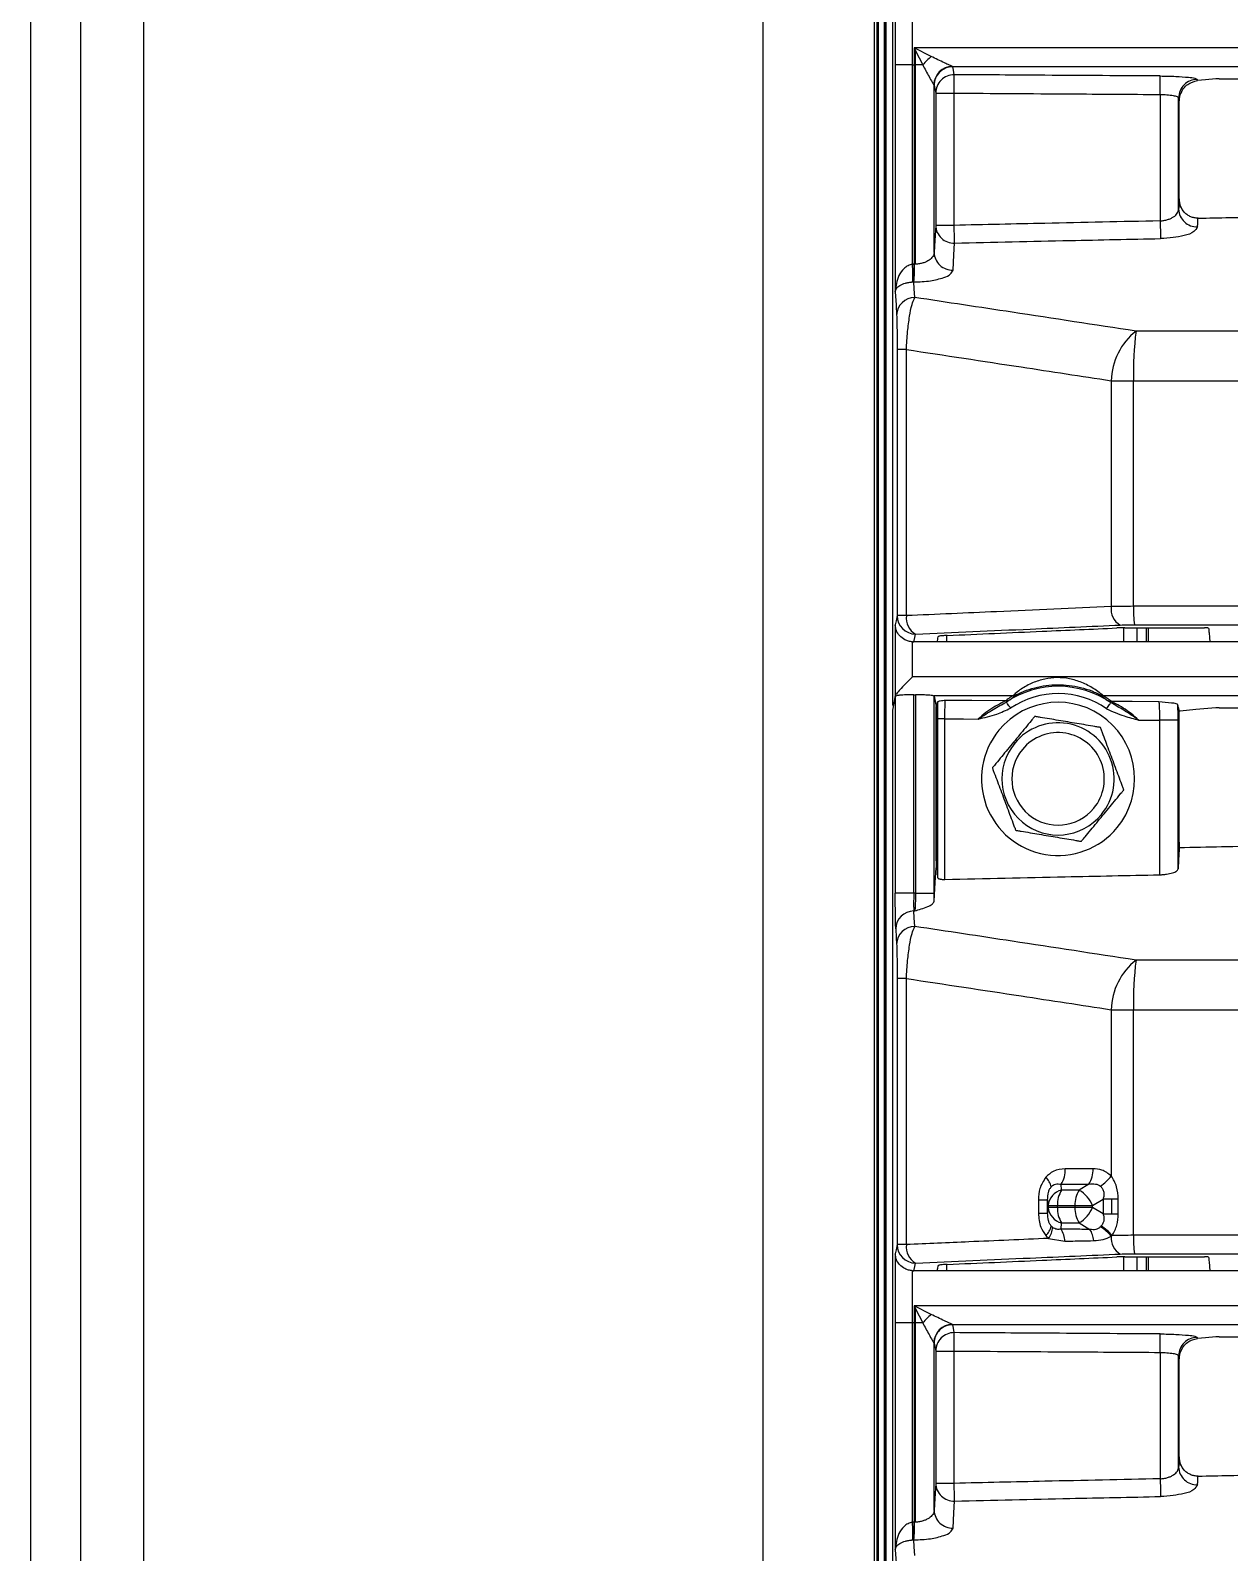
# Model space of a CAD drawing. Header units: millimetres. Extents: x 126 to 938, y 244 to 707.
# Drawn here: x 776.43 to 780.55, y 266.62 to 271.85 of the extents above; entities that cross this region are included whole.
import ezdxf

# ---------------------------------------------------------------- set-up
doc = ezdxf.new("R2010")
doc.units = ezdxf.units.MM

msp = doc.modelspace()

# ---------------------------------------------------------------- linework, layer by layer
at = {"color": 7, "linetype": 'Continuous', "lineweight": 25}
for p, q in [((778.9478, 257.0665), (778.9478, 275.4961)), ((779.3279, 275.4961), (779.3279, 257.0665)), ((779.3387, 257.0665), (779.3387, 275.4961)), ((779.3387, 257.0665), (779.3387, 275.4961)), ((779.3438, 257.0665), (779.3438, 275.4961)), ((779.3628, 275.4961), (779.3628, 257.0665)), ((779.3661, 257.0665), (779.3661, 275.4961)), ((779.3663, 257.0665), (779.3663, 275.4961)), ((779.369, 275.2418), (779.369, 257.0665)), ((779.3914, 275.2406), (779.3914, 269.534)), ((776.8209, 274.9327), (776.8209, 257.0665)), ((776.4325, 274.8484), (776.4325, 257.0665)), ((776.4325, 274.8484), (776.4325, 257.0665)), ((776.6056, 257.0665), (776.6056, 274.855)), ((779.4009, 271.9675), (779.4009, 271.7308)), ((779.4595, 271.7308), (779.4595, 271.9096)), ((779.4659, 271.789), (779.4659, 271.7308)), ((779.5244, 271.7599), (779.4659, 271.789)), ((779.4659, 271.789), (779.4708, 271.7792)), ((779.4708, 271.7792), (779.4954, 271.7308)), ((779.4708, 271.7308), (779.4708, 271.7792)), ((779.4009, 271.7308), (779.4009, 270.9523)), ((779.4595, 271.7308), (779.4009, 271.7308)), ((779.4595, 271.7308), (779.4659, 271.7308)), ((779.4595, 271.0462), (779.4595, 271.7308)), ((779.4708, 271.7308), (779.4659, 271.7308)), ((779.4659, 271.7308), (779.4659, 271.0465)), ((779.4954, 271.7308), (779.4708, 271.7308)), ((779.4708, 271.0466), (779.4708, 271.7308)), ((779.5343, 271.0872), (779.5343, 271.6609)), ((780.5127, 271.6831), (787.544, 271.6831)), ((779.5396, 271.634), (779.5396, 271.18)), ((779.5396, 271.634), (779.6031, 271.634)), ((779.6031, 271.18), (779.6031, 271.634)), ((780.3102, 271.6295), (780.3102, 271.1955)), ((780.3736, 271.2359), (780.3736, 271.6178)), ((780.3757, 271.6077), (780.3793, 271.629)), ((780.3757, 271.2708), (780.3757, 271.6077)), ((779.6031, 271.18), (779.5396, 271.18)), ((779.4708, 271.0466), (779.467, 271.0465)), ((779.4391, 270.7539), (779.4073, 270.7539)), ((779.4073, 270.7539), (779.4073, 269.8404)), ((779.4391, 269.8404), (779.4391, 270.7539)), ((780.142, 270.6468), (780.142, 269.8714)), ((780.142, 270.6468), (780.2185, 270.6468)), ((780.2185, 269.8724), (780.2185, 270.6468)), ((779.4009, 269.8085), (779.4009, 269.5668)), ((779.4391, 269.8404), (779.4073, 269.8404)), ((779.5767, 269.7723), (779.5767, 269.7503)), ((780.1859, 269.7503), (780.1859, 269.7986)), ((780.1886, 269.7987), (780.4628, 269.7987)), ((780.2299, 269.7987), (780.2299, 269.7503)), ((780.2629, 269.7503), (780.2629, 269.7987)), ((780.2697, 269.7503), (780.2697, 269.7987)), ((779.4595, 269.63), (779.4595, 269.7506)), ((779.5438, 269.7503), (779.465, 269.7503)), ((780.4811, 269.7503), (779.5438, 269.7503)), ((780.5839, 269.7503), (780.4811, 269.7503)), ((779.4009, 269.5636), (779.3914, 269.5157)), ((779.4009, 269.5668), (779.4009, 269.5668)), ((779.4009, 269.5636), (779.4009, 268.8875)), ((779.4644, 268.8875), (779.4644, 269.569)), ((779.4644, 269.569), (779.4708, 269.569)), ((779.4708, 269.569), (779.4708, 268.8876)), ((779.5334, 269.5668), (779.8062, 269.5668)), ((779.5343, 268.8876), (779.5343, 269.5636)), ((779.5343, 269.5636), (779.5411, 269.5291)), ((779.7936, 269.5518), (779.8175, 269.5693)), ((780.1028, 269.5693), (780.1293, 269.5497)), ((779.3914, 269.534), (779.3939, 269.5315)), ((779.3914, 269.5157), (779.3914, 263.057)), ((779.3946, 269.5315), (779.3939, 269.5315)), ((779.5438, 269.5314), (779.5407, 269.5314)), ((779.5411, 268.999), (779.5411, 269.5291)), ((779.5438, 269.5291), (779.5411, 269.5291)), ((779.5438, 268.999), (779.5438, 269.5314)), ((780.3757, 269.0633), (780.3757, 269.5128)), ((780.5127, 269.5241), (787.544, 269.5241)), ((779.5714, 269.4863), (779.546, 269.4863)), ((779.546, 269.4863), (779.546, 268.9417)), ((779.5714, 268.9348), (779.5714, 269.4863)), ((780.3714, 269.4816), (780.3079, 269.4816)), ((780.3079, 269.4816), (780.3079, 268.9509)), ((780.3714, 268.9711), (780.3714, 269.4816)), ((779.5408, 268.9746), (779.5441, 268.9747)), ((779.5439, 268.999), (779.5411, 268.999)), ((779.4644, 268.8875), (779.4009, 268.8875)), ((779.4708, 268.8876), (779.4644, 268.8875)), ((779.4708, 268.8876), (779.5343, 268.8876)), ((779.4391, 268.5949), (779.4073, 268.5949)), ((779.4073, 268.5949), (779.4073, 267.6814)), ((779.4391, 267.6814), (779.4391, 268.5949)), ((780.142, 268.4878), (780.142, 267.9172)), ((780.142, 268.4878), (780.2185, 268.4878)), ((780.2185, 267.7134), (780.2185, 268.4878)), ((780.0796, 267.9421), (779.9844, 267.9421)), ((779.97, 267.8889), (780.0652, 267.8889)), ((779.9719, 267.8687), (779.97, 267.8889)), ((780.0652, 267.8889), (780.0322, 267.8687)), ((779.8922, 267.8356), (779.8922, 267.7892)), ((779.8922, 267.8356), (779.9239, 267.8356)), ((779.9239, 267.8356), (779.9258, 267.8154)), ((779.9239, 267.7892), (779.9239, 267.8356)), ((780.0322, 267.8687), (779.9719, 267.8687)), ((780.0783, 267.8154), (780.1142, 267.8374)), ((780.1142, 267.8374), (780.1142, 267.7874)), ((780.1431, 267.8374), (780.1142, 267.8374)), ((780.1431, 267.8374), (780.1431, 267.7874)), ((780.1662, 267.8374), (780.1431, 267.8374)), ((780.1662, 267.7874), (780.1662, 267.8374)), ((779.8922, 267.7892), (779.9239, 267.7892)), ((779.9258, 267.8093), (779.9239, 267.7892)), ((779.9258, 267.8154), (779.9575, 267.8154)), ((779.9258, 267.8154), (779.9258, 267.8093)), ((779.9575, 267.8093), (779.9258, 267.8093)), ((779.9575, 267.8154), (780.0177, 267.8154)), ((779.9575, 267.8093), (779.9575, 267.8154)), ((780.0177, 267.8093), (779.9575, 267.8093)), ((780.0177, 267.8154), (780.0783, 267.8154)), ((780.0177, 267.8154), (780.0177, 267.8093)), ((780.0783, 267.8093), (780.0177, 267.8093)), ((780.0783, 267.8093), (780.0783, 267.8154)), ((780.1142, 267.7874), (780.0783, 267.8093)), ((780.1142, 267.7874), (780.1431, 267.7874)), ((780.1431, 267.7874), (780.1662, 267.7874)), ((779.9698, 267.7344), (779.9719, 267.7561)), ((779.9719, 267.7561), (780.0322, 267.7561)), ((780.0322, 267.7561), (780.0688, 267.7337)), ((779.4391, 267.6814), (779.4073, 267.6814)), ((779.9271, 267.7029), (779.9833, 267.6932)), ((779.4009, 267.6495), (779.4009, 267.4128)), ((779.5767, 267.6133), (779.5767, 267.5913)), ((780.1859, 267.5913), (780.1859, 267.6396)), ((780.1886, 267.6397), (780.4628, 267.6397)), ((780.2299, 267.6397), (780.2299, 267.5913)), ((780.2629, 267.5913), (780.2629, 267.6397)), ((780.2697, 267.5913), (780.2697, 267.6397)), ((779.4595, 267.4128), (779.4595, 267.5916)), ((779.5438, 267.5913), (779.465, 267.5913)), ((780.4811, 267.5913), (779.5438, 267.5913)), ((780.5839, 267.5913), (780.4811, 267.5913)), ((779.4659, 267.471), (779.4659, 267.4128)), ((779.5244, 267.4419), (779.4659, 267.471)), ((779.4659, 267.471), (779.4708, 267.4612)), ((779.4708, 267.4612), (779.4954, 267.4128)), ((779.4708, 267.4128), (779.4708, 267.4612)), ((779.4009, 267.4128), (779.4009, 266.6343)), ((779.4595, 267.4128), (779.4009, 267.4128)), ((779.4659, 267.4128), (779.4595, 267.4128)), ((779.4595, 266.7282), (779.4595, 267.4128)), ((779.4708, 267.4128), (779.4659, 267.4128)), ((779.4659, 267.4128), (779.4659, 266.7285)), ((779.4954, 267.4128), (779.4708, 267.4128)), ((779.4708, 266.7286), (779.4708, 267.4128)), ((780.5127, 267.3651), (787.544, 267.3651)), ((779.5343, 266.7692), (779.5343, 267.3429)), ((779.5396, 267.316), (779.5396, 266.862)), ((779.5396, 267.316), (779.6031, 267.316)), ((779.6031, 266.862), (779.6031, 267.316)), ((780.3102, 267.3115), (780.3102, 266.8775)), ((780.3736, 266.9179), (780.3736, 267.2998)), ((780.3757, 267.2897), (780.3793, 267.311)), ((780.3757, 266.9528), (780.3757, 267.2897)), ((779.6031, 266.862), (779.5396, 266.862)), ((779.4708, 266.7286), (779.467, 266.7285))]:
    msp.add_line(p, q, dxfattribs=at)
at = {"color": 7, "linetype": 'Continuous', "lineweight": 25, "flags": 128}
for points in [[(787.544, 271.789), (784.8489, 271.789), (782.1556, 271.789), (779.4659, 271.789)], [(779.5965, 271.7258), (782.2428, 271.7258), (784.8926, 271.7258), (787.544, 271.7258)], [(779.6035, 271.6973), (779.6005, 271.7123), (779.5982, 271.7241)], [(779.6031, 271.634), (779.6032, 271.6457), (779.6033, 271.657), (779.6033, 271.6675), (779.6034, 271.6769), (779.6034, 271.6848), (779.6035, 271.691), (779.6035, 271.6952), (779.6035, 271.6973)], [(780.3102, 271.6295), (780.3102, 271.6412), (780.3103, 271.6525), (780.3104, 271.663), (780.3104, 271.6724), (780.3105, 271.6803), (780.3105, 271.6865), (780.3105, 271.6907), (780.3105, 271.6928)], [(779.5343, 271.6609), (779.5373, 271.6458), (779.5396, 271.634)], [(780.5011, 271.6833), (780.4659, 271.68), (780.4383, 271.6773)], [(779.5396, 271.18), (779.5366, 271.1281), (779.5343, 271.0872)], [(779.6045, 271.1193), (779.6044, 271.1229), (779.6043, 271.1281), (779.6041, 271.1346), (779.604, 271.1422), (779.6038, 271.1508), (779.6036, 271.1601), (779.6033, 271.1699), (779.6031, 271.18)], [(779.5991, 271.0265), (779.6021, 271.0784), (779.6045, 271.1193)], [(779.4677, 270.9325), (779.4659, 270.9623), (779.4646, 270.9857)], [(779.4009, 270.9523), (779.4036, 270.9072), (779.4056, 270.8718)], [(787.544, 270.8169), (785.4938, 270.8169), (783.4445, 270.8169), (781.8353, 270.817), (780.2273, 270.817)], [(780.2185, 270.6468), (782.6583, 270.6468), (785.1004, 270.6467), (787.544, 270.6467)], [(787.544, 269.8724), (785.1004, 269.8724), (782.6581, 269.8724), (780.2185, 269.8724)], [(779.4073, 269.8404), (779.4037, 269.8225), (779.4009, 269.8085)], [(780.2226, 269.8091), (782.6608, 269.8091), (785.1017, 269.8091), (787.544, 269.8091)], [(779.465, 269.7503), (779.468, 269.7653), (779.4704, 269.7771)], [(787.544, 269.63), (784.8468, 269.63), (782.1514, 269.63), (779.4595, 269.63)], [(779.4009, 269.5668), (779.397, 269.547), (779.3939, 269.5315)], [(779.7802, 269.5482), (779.664, 269.549), (779.5727, 269.5496)], [(780.1139, 269.5668), (782.5882, 269.5668), (785.0654, 269.5668), (787.544, 269.5668)], [(780.3055, 269.5449), (780.2143, 269.5455), (780.1427, 269.5459)], [(779.7964, 269.5228), (779.7936, 269.5269), (779.791, 269.5308), (779.7885, 269.5344), (779.7864, 269.5376), (779.7846, 269.5402), (779.7833, 269.5422), (779.7825, 269.5434), (779.7822, 269.5439)], [(780.1262, 269.5207), (780.129, 269.5247), (780.1316, 269.5286), (780.1341, 269.5322), (780.1363, 269.5353), (780.1381, 269.5379), (780.1395, 269.5399), (780.1403, 269.5411), (780.1406, 269.5416)], [(780.5011, 269.5243), (780.4329, 269.5178), (780.3793, 269.5127)], [(779.5714, 269.4863), (779.6354, 269.4859), (779.6857, 269.4856)], [(780.2363, 269.4821), (780.2764, 269.4818), (780.3079, 269.4816)], [(780.3753, 269.039), (780.3731, 269.001), (780.3714, 268.9711)], [(779.5342, 268.8599), (779.5379, 268.9241), (779.5408, 268.9746)], [(779.5441, 268.9747), (779.5452, 268.9562), (779.546, 268.9417)], [(779.4677, 268.7735), (779.4659, 268.8033), (779.4646, 268.8267)], [(779.4025, 268.7659), (779.4042, 268.7361), (779.4056, 268.7128)], [(787.544, 268.6579), (785.4938, 268.6579), (783.4445, 268.6579), (781.8353, 268.658), (780.2273, 268.658)], [(780.2185, 268.4878), (782.6583, 268.4878), (785.1004, 268.4877), (787.544, 268.4877)], [(779.4073, 267.6814), (779.4037, 267.6635), (779.4009, 267.6495)], [(787.544, 267.7134), (785.1004, 267.7134), (782.6581, 267.7134), (780.2185, 267.7134)], [(779.465, 267.5913), (779.468, 267.6063), (779.4704, 267.6181)], [(780.2226, 267.6501), (782.6608, 267.6501), (785.1017, 267.6501), (787.544, 267.6501)], [(779.5473, 267.6089), (779.5454, 267.5991), (779.5438, 267.5913)], [(787.544, 267.471), (784.8489, 267.471), (782.1556, 267.471), (779.4659, 267.471)], [(779.5965, 267.4078), (782.2428, 267.4078), (784.8926, 267.4078), (787.544, 267.4078)], [(779.6035, 267.3793), (779.6005, 267.3943), (779.5982, 267.4061)], [(779.6031, 267.316), (779.6032, 267.3277), (779.6033, 267.339), (779.6033, 267.3495), (779.6034, 267.3589), (779.6034, 267.3668), (779.6035, 267.373), (779.6035, 267.3772), (779.6035, 267.3793)], [(780.3102, 267.3115), (780.3102, 267.3232), (780.3103, 267.3345), (780.3104, 267.345), (780.3104, 267.3544), (780.3105, 267.3623), (780.3105, 267.3685), (780.3105, 267.3727), (780.3105, 267.3748)], [(780.5011, 267.3653), (780.4659, 267.362), (780.4383, 267.3593)], [(779.5343, 267.3429), (779.5373, 267.3278), (779.5396, 267.316)], [(779.5396, 266.862), (779.5366, 266.8101), (779.5343, 266.7692)], [(779.6045, 266.8012), (779.6044, 266.8049), (779.6043, 266.8101), (779.6041, 266.8166), (779.604, 266.8242), (779.6038, 266.8328), (779.6036, 266.8421), (779.6033, 266.8519), (779.6031, 266.862)], [(779.5991, 266.7085), (779.6021, 266.7604), (779.6045, 266.8012)], [(779.4009, 266.6343), (779.4036, 266.5892), (779.4056, 266.5538)], [(779.4677, 266.6145), (779.4659, 266.6443), (779.4646, 266.6677)]]:
    msp.add_lwpolyline(points, dxfattribs=at)
at = {"color": 7, "linetype": 'Continuous', "lineweight": 25}
for centre, radius, start, end in [((779.6588, 271.5971), 0.2111, 129.5229, 140.683), ((779.5974, 271.6617), 0.064, 90.8533, 179.3197), ((779.5977, 271.6606), 0.0635, 89.6126, 179.7939), ((779.6031, 271.6338), 0.0635, 89.6233, 179.7886), ((780.4371, 271.6176), 0.0635, 89.6529, 179.7991), ((780.4362, 271.2376), 0.0626, 181.6347, 271.983), ((779.6022, 271.1818), 0.0626, 181.6501, 272.1047), ((976.197, 275.2573), 195.929, 181.187878, 181.205654), ((779.5969, 271.089), 0.0626, 181.6509, 272.0983), ((779.1013, 271.0113), 0.3599, 355.9186, 5.5654), ((779.1055, 271.0302), 0.3607, 352.922, 2.5877), ((779.0033, 271.0342), 0.4638, 353.9972, 1.5152), ((779.4681, 270.87), 0.0625, 90.3614, 178.4265), ((780.3657, 270.6411), 0.2238, 128.2054, 178.5441), ((781.3314, 270.6744), 1.1132, 172.6413, 181.4195), ((780.2046, 269.863), 0.0632, 172.3817, 240.3547), ((780.4963, 269.8584), 0.2781, 177.117, 190.2044), ((779.4708, 269.8406), 0.0635, 180.2019, 269.6197), ((779.5016, 269.832), 0.0631, 172.3367, 240.3477), ((779.7806, 269.5733), 0.025, 269.0556, 301.2758), ((779.9597, 269.2801), 0.3179, 55.3198, 123.9524), ((779.9597, 269.2801), 0.2926, 55.3239, 123.9492), ((779.8066, 269.5917), 0.0249, 268.9568, 295.9863), ((780.1137, 269.5917), 0.0249, 243.92, 270.32), ((780.1426, 269.571), 0.0251, 238.0364, 270.2078), ((779.9597, 269.2801), 0.2629, 320.4743, 140.4724), ((779.9597, 269.2801), 0.2629, 140.4729, 320.4739), ((779.9597, 269.2801), 0.1927, 320.4718, 140.4744), ((779.9597, 269.2801), 0.1927, 140.4737, 320.4725), ((775.6518, 264.3719), 6.5276, 50.41769, 50.46509), ((779.9597, 269.2801), 0.1588, 320.4714, 140.474), ((779.9597, 269.2801), 0.1588, 140.4731, 320.4723), ((775.5167, 263.5811), 7.2235, 50.4889, 50.53172), ((779.465, 268.7642), 0.0625, 90.3599, 178.4309), ((779.4681, 268.711), 0.0625, 90.3614, 178.4265), ((780.3657, 268.4821), 0.2238, 128.2014, 178.5465), ((781.3312, 268.5154), 1.113, 172.6405, 181.4201), ((779.8936, 267.9382), 0.091, 327.1569, 2.4739), ((779.9888, 267.9382), 0.0909, 327.1369, 2.4821), ((779.8687, 267.8637), 0.0693, 13.1993, 44.8985), ((780.0142, 268.0133), 0.1599, 304.6982, 323.0804), ((779.9848, 267.8109), 0.0592, 102.605, 175.6115), ((780.0483, 267.8193), 0.0909, 147.1491, 182.4758), ((780.1086, 267.8193), 0.0909, 147.143, 182.4759), ((779.9706, 267.7687), 0.1174, 23.4347, 58.3453), ((779.9849, 267.8139), 0.0592, 184.3991, 257.3845), ((780.0484, 267.8054), 0.091, 177.5327, 212.8424), ((780.1086, 267.8054), 0.091, 177.5326, 212.8485), ((779.9705, 267.8561), 0.1175, 301.6653, 336.5548), ((779.8687, 267.761), 0.0693, 315.1055, 346.7967), ((779.8685, 267.7455), 0.0725, 324.0014, 356.2714), ((779.9007, 267.689), 0.0827, 2.941, 33.3132), ((780.0014, 267.6893), 0.0808, 4.1088, 33.3855), ((780.0213, 267.6122), 0.1554, 38.9734, 57.2588), ((780.0116, 267.5967), 0.177, 40.8538, 57.1383), ((779.4708, 267.6816), 0.0635, 180.2019, 269.6197), ((779.5016, 267.673), 0.0631, 172.3367, 240.3477), ((780.2033, 267.7029), 0.0616, 173.4472, 240.9196), ((780.4963, 267.6994), 0.2781, 177.117, 190.2044), ((779.6589, 267.2789), 0.2113, 129.5279, 140.678), ((779.5974, 267.3437), 0.064, 90.8533, 179.3197), ((779.5977, 267.3426), 0.0635, 89.6148, 179.7971), ((779.6031, 267.3158), 0.0635, 89.6148, 179.7917), ((780.4371, 267.2996), 0.0635, 89.6551, 179.7969), ((780.4362, 266.9197), 0.0626, 181.64, 271.9721), ((779.6022, 266.8638), 0.0626, 181.6498, 272.0994), ((1239.5387, 276.4397), 459.328, 181.192857, 181.20044), ((779.1014, 266.6933), 0.3598, 355.9179, 5.5661), ((779.1056, 266.7122), 0.3606, 352.9206, 2.5886), ((779.0033, 266.7162), 0.4638, 353.9972, 1.5152), ((779.5969, 266.7711), 0.0626, 181.6509, 272.0983)]:
    msp.add_arc(centre, radius, start, end, dxfattribs=at)
for points, knots in [([(779.5965, 271.7258), (779.5953, 271.7262), (779.5921, 271.7275), (779.5832, 271.7316), (779.5603, 271.7423), (779.5396, 271.7525), (779.5244, 271.7599)], [0, 0, 0, 0, 0.048809, 0.129523, 0.365493, 1, 1, 1, 1]), ([(779.4954, 271.7308), (779.5024, 271.7174), (779.5129, 271.6973), (779.5251, 271.6757), (779.5306, 271.6662), (779.5327, 271.6635), (779.5334, 271.6625)], [0, 0, 0, 0, 0.581319, 0.868006, 0.95326, 1, 1, 1, 1]), ([(779.5982, 271.7241), (779.598, 271.7245), (779.5976, 271.7252), (779.5969, 271.7255), (779.5965, 271.7258)], [0, 0, 0, 0, 0.459628, 1, 1, 1, 1]), ([(780.3105, 271.6928), (780.1786, 271.6936), (779.9429, 271.695), (779.7072, 271.6966), (779.6035, 271.6973)], [0, 0, 0, 0, 0.560002, 1, 1, 1, 1]), ([(780.3105, 271.6928), (780.3285, 271.6926), (780.361, 271.6923), (780.4003, 271.6885), (780.4257, 271.6872), (780.4349, 271.6825), (780.4375, 271.6811)], [0, 0, 0, 0, 0.418846, 0.758959, 0.930653, 1, 1, 1, 1]), ([(779.5334, 271.6625), (779.5337, 271.6622), (779.5341, 271.6617), (779.5342, 271.6611), (779.5343, 271.6609)], [0, 0, 0, 0, 0.599877, 1, 1, 1, 1]), ([(780.3793, 271.629), (780.3825, 271.6361), (780.3885, 271.6496), (780.4079, 271.6691), (780.4264, 271.6741), (780.4383, 271.6773)], [0, 0, 0, 0, 0.292632, 0.549822, 1, 1, 1, 1]), ([(780.4383, 271.6773), (780.4381, 271.678), (780.4379, 271.6793), (780.4376, 271.6805), (780.4375, 271.6811)], [0, 0, 0, 0, 0.560976, 1, 1, 1, 1]), ([(780.5127, 271.6831), (780.5107, 271.6831), (780.5069, 271.6831), (780.503, 271.6832), (780.5011, 271.6833)], [0, 0, 0, 0, 0.505522, 1, 1, 1, 1]), ([(779.6031, 271.634), (779.7351, 271.6331), (779.9708, 271.6316), (780.2065, 271.6301), (780.3102, 271.6295)], [0, 0, 0, 0, 0.560002, 1, 1, 1, 1]), ([(780.3102, 271.6295), (780.318, 271.6293), (780.3295, 271.6289), (780.3445, 271.6275), (780.356, 271.6255), (780.3669, 271.6243), (780.372, 271.6194), (780.3736, 271.6178)], [0, 0, 0, 0, 0.356683, 0.527643, 0.683076, 0.899329, 1, 1, 1, 1]), ([(780.3736, 271.6178), (780.374, 271.6159), (780.3747, 271.6126), (780.3754, 271.6092), (780.3757, 271.6077)], [0, 0, 0, 0, 0.559537, 1, 1, 1, 1]), ([(780.3757, 271.2708), (780.3753, 271.2643), (780.3746, 271.2526), (780.3739, 271.241), (780.3736, 271.2359)], [0, 0, 0, 0, 0.560021, 1, 1, 1, 1]), ([(780.4401, 271.2048), (780.4358, 271.2049), (780.4272, 271.2053), (780.4149, 271.2092), (780.4036, 271.2155), (780.3906, 271.2266), (780.3784, 271.2451), (780.3766, 271.2622), (780.3757, 271.2708)], [0, 0, 0, 0, 0.125305, 0.250776, 0.376079, 0.501232, 0.750567, 1, 1, 1, 1]), ([(780.3102, 271.1955), (780.3145, 271.1959), (780.3232, 271.1965), (780.3354, 271.1995), (780.3466, 271.2037), (780.3583, 271.2103), (780.3701, 271.2202), (780.3725, 271.231), (780.3736, 271.2359)], [0, 0, 0, 0, 0.161249, 0.322112, 0.462255, 0.599953, 0.820483, 1, 1, 1, 1]), ([(780.3102, 271.1955), (780.1782, 271.1927), (779.9425, 271.1877), (779.7068, 271.1824), (779.6031, 271.18)], [0, 0, 0, 0, 0.560004, 1, 1, 1, 1]), ([(780.4384, 271.1751), (780.4347, 271.1692), (780.4243, 271.1529), (780.3913, 271.1448), (780.3535, 271.1366), (780.326, 271.1354), (780.3114, 271.1348)], [0, 0, 0, 0, 0.146712, 0.407489, 0.685523, 1, 1, 1, 1]), ([(780.4384, 271.1751), (780.4387, 271.1806), (780.4393, 271.1905), (780.4398, 271.2004), (780.4401, 271.2048)], [0, 0, 0, 0, 0.559931, 1, 1, 1, 1]), ([(780.4401, 271.2048), (780.5131, 271.2063), (780.6434, 271.2089), (780.7738, 271.2115), (780.8311, 271.2126)], [0, 0, 0, 0, 0.5600009, 1, 1, 1, 1]), ([(779.6045, 271.1193), (779.7365, 271.1222), (779.9721, 271.1276), (780.2077, 271.1326), (780.3114, 271.1348)], [0, 0, 0, 0, 0.559996, 1, 1, 1, 1]), ([(779.5343, 271.0872), (779.5341, 271.0855), (779.5339, 271.0833), (779.5333, 271.0811), (779.5331, 271.0805), (779.533, 271.0803), (779.5326, 271.0778), (779.5279, 271.0702), (779.5192, 271.0615), (779.5072, 271.055), (779.4961, 271.0507), (779.4839, 271.0477), (779.4751, 271.047), (779.4708, 271.0466)], [0, 0, 0, 0, 0.063927, 0.080848, 0.085369, 0.086987, 0.087209, 0.180692, 0.400994, 0.538565, 0.678322, 0.839044, 1, 1, 1, 1]), ([(779.4595, 271.0462), (779.4545, 271.0449), (779.4439, 271.0423), (779.4271, 271.0294), (779.4067, 271.0006), (779.4032, 270.9714), (779.4009, 270.9523)], [0, 0, 0, 0, 0.129241, 0.272907, 0.52382, 1, 1, 1, 1]), ([(779.4659, 271.0465), (779.4647, 271.0464), (779.4626, 271.0464), (779.4605, 271.0462), (779.4595, 271.0462)], [0, 0, 0, 0, 0.55988, 1, 1, 1, 1]), ([(779.4646, 270.9857), (779.4839, 270.9865), (779.5191, 270.9878), (779.5606, 270.9982), (779.5903, 271.0091), (779.5967, 271.0217), (779.5991, 271.0265)], [0, 0, 0, 0, 0.392444, 0.717173, 0.89306, 1, 1, 1, 1]), ([(779.467, 271.0465), (779.4668, 271.0465), (779.4664, 271.0465), (779.466, 271.0465), (779.4659, 271.0465)], [0, 0, 0, 0, 0.559754, 1, 1, 1, 1]), ([(779.4009, 270.9523), (779.402, 270.9562), (779.4045, 270.9652), (779.4179, 270.9753), (779.4327, 270.9813), (779.4476, 270.9846), (779.456, 270.9853), (779.4603, 270.9857)], [0, 0, 0, 0, 0.163452, 0.374421, 0.655201, 0.822123, 1, 1, 1, 1]), ([(779.4603, 270.9857), (779.4609, 270.9857), (779.462, 270.9857), (779.463, 270.9857), (779.4635, 270.9857)], [0, 0, 0, 0, 0.561111, 1, 1, 1, 1]), ([(779.4635, 270.9857), (779.4637, 270.9857), (779.4641, 270.9857), (779.4644, 270.9857), (779.4646, 270.9857)], [0, 0, 0, 0, 0.5597754, 1, 1, 1, 1]), ([(779.4391, 270.7539), (779.4402, 270.7744), (779.4423, 270.8128), (779.4492, 270.8641), (779.4561, 270.9037), (779.4644, 270.9244), (779.4677, 270.9325)], [0, 0, 0, 0, 0.339821, 0.632793, 0.85562, 1, 1, 1, 1]), ([(780.2273, 270.817), (780.0855, 270.8387), (779.8324, 270.8774), (779.5791, 270.9157), (779.4677, 270.9325)], [0, 0, 0, 0, 0.560012, 1, 1, 1, 1]), ([(779.4056, 270.8718), (779.4059, 270.8653), (779.4066, 270.8483), (779.4069, 270.8208), (779.4073, 270.788), (779.4073, 270.7657), (779.4073, 270.7539)], [0, 0, 0, 0, 0.165353, 0.431278, 0.699596, 1, 1, 1, 1]), ([(779.4391, 270.7539), (779.5703, 270.734), (779.8046, 270.6985), (780.0389, 270.6626), (780.142, 270.6468)], [0, 0, 0, 0, 0.559991, 1, 1, 1, 1]), ([(780.142, 269.8714), (780.0108, 269.8656), (779.7765, 269.8552), (779.5422, 269.8449), (779.4391, 269.8404)], [0, 0, 0, 0, 0.559998, 1, 1, 1, 1]), ([(780.2185, 269.8724), (780.2054, 269.8723), (780.1799, 269.8723), (780.1544, 269.8717), (780.142, 269.8714)], [0, 0, 0, 0, 0.513008, 1, 1, 1, 1]), ([(779.4595, 269.7506), (779.4551, 269.7512), (779.4463, 269.7525), (779.4306, 269.7588), (779.4152, 269.7706), (779.4034, 269.7888), (779.4017, 269.8021), (779.4009, 269.8085)], [0, 0, 0, 0, 0.1481201, 0.2986219, 0.5583038, 0.7868014, 1, 1, 1, 1]), ([(779.4704, 269.7771), (779.6016, 269.7829), (779.8359, 269.7932), (780.0703, 269.8035), (780.1734, 269.8081)], [0, 0, 0, 0, 0.560001, 1, 1, 1, 1]), ([(780.1734, 269.8081), (780.1823, 269.8084), (780.1987, 269.809), (780.2151, 269.8091), (780.2226, 269.8091)], [0, 0, 0, 0, 0.544657, 1, 1, 1, 1]), ([(779.5473, 269.7679), (779.5467, 269.7646), (779.5455, 269.7588), (779.5443, 269.7529), (779.5438, 269.7503)], [0, 0, 0, 0, 0.560096, 1, 1, 1, 1]), ([(779.5791, 269.7724), (779.5749, 269.7722), (779.5672, 269.7719), (779.5577, 269.7707), (779.5509, 269.7701), (779.5483, 269.7685), (779.5473, 269.7679)], [0, 0, 0, 0, 0.388831, 0.71379, 0.897838, 1, 1, 1, 1]), ([(779.5791, 269.7724), (779.6877, 269.7772), (779.8818, 269.7857), (780.0759, 269.7943), (780.1613, 269.7981)], [0, 0, 0, 0, 0.559997, 1, 1, 1, 1]), ([(780.1886, 269.7987), (780.1839, 269.7986), (780.1748, 269.7986), (780.1657, 269.7983), (780.1613, 269.7981)], [0, 0, 0, 0, 0.5128841, 1, 1, 1, 1]), ([(780.4764, 269.7975), (780.4762, 269.7976), (780.4758, 269.7979), (780.4744, 269.798), (780.4725, 269.7983), (780.4701, 269.7985), (780.4669, 269.7986), (780.4645, 269.7986), (780.4628, 269.7987)], [0, 0, 0, 0, 0.039491, 0.11795, 0.3056, 0.463994, 0.638263, 1, 1, 1, 1]), ([(780.4764, 269.7975), (780.4769, 269.7921), (780.4778, 269.7833), (780.479, 269.7711), (780.48, 269.7607), (780.4807, 269.7538), (780.4811, 269.7503)], [0, 0, 0, 0, 0.340034, 0.559976, 0.780057, 1, 1, 1, 1]), ([(779.4595, 269.7506), (779.4606, 269.7505), (779.4624, 269.7503), (779.4642, 269.7503), (779.465, 269.7503)], [0, 0, 0, 0, 0.559905, 1, 1, 1, 1]), ([(779.4595, 269.63), (779.4529, 269.6233), (779.4401, 269.6104), (779.4225, 269.5922), (779.4104, 269.5786), (779.4033, 269.5707), (779.4015, 269.5677), (779.4009, 269.5668)], [0, 0, 0, 0, 0.328749, 0.632192, 0.878515, 0.962922, 1, 1, 1, 1]), ([(780.1139, 269.5668), (780.1133, 269.5672), (780.1117, 269.5685), (780.1076, 269.5718), (780.0978, 269.5793), (780.076, 269.5943), (780.0424, 269.612), (779.9997, 269.625), (779.9564, 269.629), (779.9134, 269.6242), (779.8716, 269.6107), (779.8393, 269.5931), (779.8193, 269.5784), (779.8104, 269.5712), (779.8073, 269.5679), (779.8062, 269.5668)], [0, 0, 0, 0, 0.006619, 0.017713, 0.047343, 0.115707, 0.252716, 0.383242, 0.509772, 0.635708, 0.76555, 0.897837, 0.960215, 0.985639, 1, 1, 1, 1]), ([(779.8175, 269.5693), (779.8179, 269.5695), (779.819, 269.5701), (779.8221, 269.5717), (779.83, 269.5756), (779.8493, 269.5838), (779.8922, 269.5979), (779.9582, 269.6064), (780.0248, 269.5986), (780.0688, 269.5847), (780.0891, 269.5762), (780.0977, 269.572), (780.1012, 269.5702), (780.1023, 269.5695), (780.1028, 269.5693)], [0, 0, 0, 0, 0.004382, 0.012728, 0.035563, 0.094058, 0.224889, 0.493074, 0.762749, 0.89771, 0.960702, 0.986144, 0.995266, 1, 1, 1, 1]), ([(779.4644, 269.569), (779.4558, 269.569), (779.4395, 269.569), (779.4198, 269.5671), (779.4067, 269.5666), (779.4022, 269.5642), (779.4009, 269.5636)], [0, 0, 0, 0, 0.404614, 0.761338, 0.935886, 1, 1, 1, 1]), ([(779.5343, 269.5636), (779.5323, 269.5644), (779.5248, 269.5675), (779.5099, 269.5676), (779.4909, 269.569), (779.4776, 269.569), (779.4708, 269.569)], [0, 0, 0, 0, 0.099848, 0.377217, 0.682184, 1, 1, 1, 1]), ([(779.5727, 269.5496), (779.5669, 269.5487), (779.5591, 269.5476), (779.55, 269.5465), (779.5473, 269.5449), (779.5464, 269.5444)], [0, 0, 0, 0, 0.649747, 0.886063, 1, 1, 1, 1]), ([(779.5714, 269.4863), (779.5714, 269.494), (779.5714, 269.5083), (779.5717, 269.5273), (779.5718, 269.5407), (779.5725, 269.5475), (779.5727, 269.5496)], [0, 0, 0, 0, 0.363941, 0.678176, 0.900181, 1, 1, 1, 1]), ([(779.7802, 269.5482), (779.7795, 269.5479), (779.7777, 269.5469), (779.7725, 269.5444), (779.7592, 269.5378), (779.7377, 269.5259), (779.7109, 269.508), (779.6942, 269.4931), (779.6857, 269.4856)], [0, 0, 0, 0, 0.019654, 0.054136, 0.152964, 0.410553, 0.700884, 1, 1, 1, 1]), ([(779.8062, 269.5668), (779.801, 269.5634), (779.7921, 269.5575), (779.7837, 269.551), (779.7802, 269.5482)], [0, 0, 0, 0, 0.578103, 1, 1, 1, 1]), ([(779.7822, 269.5439), (779.7848, 269.5456), (779.7886, 269.5483), (779.7924, 269.551), (779.7936, 269.5518)], [0, 0, 0, 0, 0.6764334, 1, 1, 1, 1]), ([(780.1427, 269.5459), (780.1377, 269.5499), (780.1284, 269.5573), (780.1184, 269.5638), (780.1139, 269.5668)], [0, 0, 0, 0, 0.53905, 1, 1, 1, 1]), ([(780.1293, 269.5497), (780.1305, 269.5488), (780.1343, 269.5461), (780.1381, 269.5434), (780.1406, 269.5416)], [0, 0, 0, 0, 0.323404, 1, 1, 1, 1]), ([(780.2363, 269.4821), (780.2279, 269.4897), (780.2114, 269.5048), (780.1848, 269.523), (780.1635, 269.5353), (780.1503, 269.542), (780.1451, 269.5446), (780.1433, 269.5456), (780.1427, 269.5459)], [0, 0, 0, 0, 0.299099, 0.589463, 0.847045, 0.945906, 0.980342, 1, 1, 1, 1]), ([(779.5438, 269.5314), (779.5443, 269.5338), (779.5452, 269.5381), (779.546, 269.5425), (779.5464, 269.5444)], [0, 0, 0, 0, 0.5599683, 1, 1, 1, 1]), ([(779.5464, 269.5444), (779.5463, 269.5342), (779.5461, 269.5148), (779.546, 269.4954), (779.546, 269.4863)], [0, 0, 0, 0, 0.528602, 1, 1, 1, 1]), ([(779.6857, 269.4856), (779.7028, 269.4968), (779.7341, 269.5176), (779.7671, 269.5356), (779.7822, 269.5439)], [0, 0, 0, 0, 0.543252, 1, 1, 1, 1]), ([(779.6857, 269.4856), (779.7072, 269.4904), (779.7453, 269.4991), (779.7808, 269.5156), (779.7964, 269.5228)], [0, 0, 0, 0, 0.5614386, 1, 1, 1, 1]), ([(779.8797, 269.4944), (779.8795, 269.4941), (779.8784, 269.4928), (779.876, 269.4899), (779.8722, 269.4853), (779.8625, 269.4736), (779.8406, 269.4471), (779.8205, 269.4227), (779.8069, 269.4062)], [0, 0, 0, 0, 0.011182, 0.044046, 0.097538, 0.170182, 0.440692, 1, 1, 1, 1]), ([(780.1053, 269.4566), (780.1052, 269.4566), (780.1047, 269.4567), (780.1026, 269.457), (780.0964, 269.4581), (780.0804, 269.4608), (780.045, 269.4667), (779.9929, 269.4755), (779.9406, 269.4842), (779.905, 269.4902), (779.8888, 269.4929), (779.8825, 269.494), (779.8804, 269.4943), (779.8798, 269.4944), (779.8797, 269.4944)], [0, 0, 0, 0, 0.001739, 0.006944, 0.027499, 0.084777, 0.219382, 0.49858, 0.777445, 0.9139, 0.972089, 0.992941, 0.998227, 1, 1, 1, 1]), ([(780.1262, 269.5207), (780.1461, 269.5118), (780.1817, 269.4958), (780.2196, 269.4863), (780.2363, 269.4821)], [0, 0, 0, 0, 0.5585614, 1, 1, 1, 1]), ([(780.2363, 269.4821), (780.2194, 269.4936), (780.1883, 269.5147), (780.1556, 269.5332), (780.1406, 269.5416)], [0, 0, 0, 0, 0.54329, 1, 1, 1, 1]), ([(780.3712, 269.535), (780.3691, 269.536), (780.3624, 269.5394), (780.3398, 269.5412), (780.3201, 269.5433), (780.3055, 269.5449)], [0, 0, 0, 0, 0.104198, 0.337531, 1, 1, 1, 1]), ([(780.3055, 269.5449), (780.3058, 269.5428), (780.3068, 269.5361), (780.3071, 269.5226), (780.3078, 269.5036), (780.3079, 269.4893), (780.3079, 269.4816)], [0, 0, 0, 0, 0.100374, 0.322416, 0.636465, 1, 1, 1, 1]), ([(780.3757, 269.5128), (780.3748, 269.5169), (780.3734, 269.5243), (780.3719, 269.5318), (780.3712, 269.535)], [0, 0, 0, 0, 0.560093, 1, 1, 1, 1]), ([(780.3714, 269.4816), (780.3714, 269.4918), (780.3714, 269.5096), (780.3713, 269.5274), (780.3712, 269.535)], [0, 0, 0, 0, 0.570627, 1, 1, 1, 1]), ([(780.3793, 269.5127), (780.3786, 269.5127), (780.3774, 269.5127), (780.3762, 269.5127), (780.3757, 269.5128)], [0, 0, 0, 0, 0.561372, 1, 1, 1, 1]), ([(780.5127, 269.5241), (780.5107, 269.5241), (780.5069, 269.5241), (780.503, 269.5242), (780.5011, 269.5243)], [0, 0, 0, 0, 0.505524, 1, 1, 1, 1]), ([(780.1853, 269.2423), (780.1853, 269.2424), (780.1851, 269.2429), (780.1844, 269.2449), (780.1822, 269.2508), (780.1765, 269.266), (780.1639, 269.2996), (780.1455, 269.3491), (780.127, 269.3987), (780.1143, 269.4325), (780.1086, 269.4479), (780.1063, 269.454), (780.1056, 269.456), (780.1054, 269.4565), (780.1053, 269.4566)], [0, 0, 0, 0, 0.001732, 0.006959, 0.027503, 0.084768, 0.219382, 0.498574, 0.777429, 0.913896, 0.972076, 0.992919, 0.998219, 1, 1, 1, 1]), ([(779.8069, 269.4062), (779.7933, 269.3897), (779.7732, 269.3653), (779.7512, 269.3388), (779.7417, 269.3271), (779.7378, 269.3224), (779.7355, 269.3196), (779.7344, 269.3183), (779.7341, 269.318)], [0, 0, 0, 0, 0.56022, 0.830772, 0.90304, 0.956167, 0.988894, 1, 1, 1, 1]), ([(779.7341, 269.318), (779.7342, 269.3179), (779.7344, 269.3174), (779.7351, 269.3154), (779.7373, 269.3095), (779.743, 269.2943), (779.7555, 269.2606), (779.774, 269.2112), (779.7925, 269.1615), (779.8052, 269.1277), (779.8109, 269.1123), (779.8131, 269.1063), (779.8139, 269.1043), (779.8141, 269.1038), (779.8141, 269.1037)], [0, 0, 0, 0, 0.001732, 0.006935, 0.027484, 0.08477, 0.219383, 0.498584, 0.777451, 0.913898, 0.97208, 0.992943, 0.998228, 1, 1, 1, 1]), ([(780.1125, 269.154), (780.1261, 269.1705), (780.1463, 269.195), (780.1682, 269.2215), (780.1778, 269.2332), (780.1816, 269.2378), (780.184, 269.2407), (780.1851, 269.2419), (780.1853, 269.2423)], [0, 0, 0, 0, 0.560186, 0.830765, 0.903036, 0.956165, 0.988877, 1, 1, 1, 1]), ([(780.0398, 269.0658), (780.04, 269.0661), (780.0411, 269.0675), (780.0434, 269.0703), (780.0473, 269.075), (780.057, 269.0866), (780.0788, 269.1132), (780.099, 269.1376), (780.1125, 269.154)], [0, 0, 0, 0, 0.011165, 0.044045, 0.097519, 0.170162, 0.440705, 1, 1, 1, 1]), ([(779.8141, 269.1037), (779.8143, 269.1037), (779.8148, 269.1036), (779.8169, 269.1032), (779.8231, 269.1022), (779.8391, 269.0995), (779.8745, 269.0935), (779.9266, 269.0848), (779.9788, 269.076), (780.0144, 269.0701), (780.0306, 269.0673), (780.037, 269.0663), (780.0391, 269.0659), (780.0396, 269.0658), (780.0398, 269.0658)], [0, 0, 0, 0, 0.001756, 0.00696, 0.027516, 0.084778, 0.219392, 0.498582, 0.777426, 0.913877, 0.972073, 0.992915, 0.998201, 1, 1, 1, 1]), ([(780.3757, 269.0633), (780.3757, 269.0607), (780.3756, 269.0556), (780.3756, 269.0487), (780.3755, 269.0432), (780.3754, 269.0402), (780.3753, 269.039)], [0, 0, 0, 0, 0.327816, 0.622077, 0.853887, 1, 1, 1, 1]), ([(780.3755, 269.0444), (780.4241, 269.0454), (780.5759, 269.0486), (780.7278, 269.0516), (780.8311, 269.0536)], [0, 0, 0, 0, 0.319832, 1, 1, 1, 1]), ([(779.5411, 268.999), (779.5411, 268.9963), (779.5411, 268.9913), (779.5411, 268.9843), (779.541, 268.9789), (779.5409, 268.9758), (779.5408, 268.9746)], [0, 0, 0, 0, 0.327979, 0.621922, 0.853919, 1, 1, 1, 1]), ([(779.5441, 268.9747), (779.5441, 268.9759), (779.544, 268.9789), (779.5439, 268.9844), (779.5438, 268.9913), (779.5438, 268.9964), (779.5438, 268.999)], [0, 0, 0, 0, 0.145449, 0.376638, 0.671289, 1, 1, 1, 1]), ([(780.3079, 268.9509), (780.3121, 268.9511), (780.3203, 268.9514), (780.3354, 268.9531), (780.3507, 268.9567), (780.366, 268.9614), (780.37, 268.9685), (780.3714, 268.9711)], [0, 0, 0, 0, 0.17894, 0.354978, 0.657512, 0.873258, 1, 1, 1, 1]), ([(779.546, 268.9417), (779.5462, 268.9411), (779.5467, 268.9398), (779.5494, 268.938), (779.553, 268.9366), (779.5575, 268.9356), (779.562, 268.9351), (779.5666, 268.9347), (779.5698, 268.9347), (779.5714, 268.9348)], [0, 0, 0, 0, 0.0672833, 0.1490602, 0.340859, 0.489341, 0.6529031, 0.8253496, 1, 1, 1, 1]), ([(779.5714, 268.9348), (779.7089, 268.9379), (779.9544, 268.9435), (780.1999, 268.9487), (780.3079, 268.9509)], [0, 0, 0, 0, 0.559996, 1, 1, 1, 1]), ([(779.4025, 268.7659), (779.4023, 268.7728), (779.4016, 268.7908), (779.4013, 268.8196), (779.401, 268.8532), (779.401, 268.8758), (779.4009, 268.8875)], [0, 0, 0, 0, 0.169667, 0.443932, 0.710817, 1, 1, 1, 1]), ([(779.4644, 268.8875), (779.4643, 268.8808), (779.464, 268.8682), (779.464, 268.8509), (779.464, 268.8373), (779.4644, 268.8296), (779.4646, 268.8267)], [0, 0, 0, 0, 0.3280114, 0.6227477, 0.8545722, 1, 1, 1, 1]), ([(779.4708, 268.8876), (779.4706, 268.881), (779.4703, 268.8683), (779.4695, 268.851), (779.4689, 268.8374), (779.4681, 268.8297), (779.4678, 268.8268)], [0, 0, 0, 0, 0.327383, 0.621932, 0.853862, 1, 1, 1, 1]), ([(779.5342, 268.8599), (779.5342, 268.865), (779.5343, 268.8743), (779.5343, 268.8835), (779.5343, 268.8876)], [0, 0, 0, 0, 0.557107, 1, 1, 1, 1]), ([(779.4646, 268.8267), (779.4652, 268.8267), (779.4663, 268.8267), (779.4673, 268.8267), (779.4678, 268.8268)], [0, 0, 0, 0, 0.559937, 1, 1, 1, 1]), ([(779.4678, 268.8268), (779.4825, 268.8314), (779.5027, 268.8378), (779.5274, 268.8478), (779.5323, 268.8565), (779.5342, 268.8599)], [0, 0, 0, 0, 0.615603, 0.849845, 1, 1, 1, 1]), ([(779.4391, 268.5949), (779.4402, 268.6154), (779.4423, 268.6538), (779.4492, 268.7051), (779.4561, 268.7447), (779.4644, 268.7654), (779.4677, 268.7735)], [0, 0, 0, 0, 0.339821, 0.632793, 0.855589, 1, 1, 1, 1]), ([(780.2273, 268.658), (780.0855, 268.6797), (779.8324, 268.7184), (779.5791, 268.7567), (779.4677, 268.7735)], [0, 0, 0, 0, 0.5600125, 1, 1, 1, 1]), ([(779.4056, 268.7128), (779.4059, 268.7063), (779.4066, 268.6893), (779.4069, 268.6618), (779.4073, 268.629), (779.4073, 268.6067), (779.4073, 268.5949)], [0, 0, 0, 0, 0.165404, 0.431278, 0.699596, 1, 1, 1, 1]), ([(779.4391, 268.5949), (779.5703, 268.575), (779.8046, 268.5395), (780.0389, 268.5036), (780.142, 268.4878)], [0, 0, 0, 0, 0.559991, 1, 1, 1, 1]), ([(779.9844, 267.9421), (779.97, 267.9405), (779.9444, 267.9377), (779.9258, 267.9202), (779.9178, 267.9126)], [0, 0, 0, 0, 0.565908, 1, 1, 1, 1]), ([(780.142, 267.9172), (780.1318, 267.9252), (780.1133, 267.9396), (780.0901, 267.9413), (780.0796, 267.9421)], [0, 0, 0, 0, 0.550489, 1, 1, 1, 1]), ([(779.9178, 267.9126), (779.9096, 267.9001), (779.8944, 267.8765), (779.8929, 267.8486), (779.8922, 267.8356)], [0, 0, 0, 0, 0.533648, 1, 1, 1, 1]), ([(779.9239, 267.8356), (779.9242, 267.8442), (779.9247, 267.8565), (779.9301, 267.8713), (779.9342, 267.8769), (779.9361, 267.8795)], [0, 0, 0, 0, 0.551976, 0.7889, 1, 1, 1, 1]), ([(779.9361, 267.8795), (779.9383, 267.8817), (779.9425, 267.8859), (779.9541, 267.8911), (779.9636, 267.8897), (779.97, 267.8889)], [0, 0, 0, 0, 0.245427, 0.48581, 1, 1, 1, 1]), ([(780.0652, 267.8889), (780.073, 267.8898), (780.0841, 267.8911), (780.0978, 267.8873), (780.1028, 267.8836), (780.1052, 267.8818)], [0, 0, 0, 0, 0.557542, 0.789928, 1, 1, 1, 1]), ([(780.1052, 267.8818), (780.1079, 267.8789), (780.1133, 267.8731), (780.117, 267.8618), (780.1173, 267.8495), (780.1153, 267.8416), (780.1142, 267.8374)], [0, 0, 0, 0, 0.243015, 0.49203, 0.72749, 1, 1, 1, 1]), ([(780.1662, 267.8374), (780.1652, 267.8517), (780.1637, 267.8732), (780.1535, 267.8999), (780.1458, 267.9115), (780.142, 267.9172)], [0, 0, 0, 0, 0.505575, 0.758983, 1, 1, 1, 1]), ([(779.8922, 267.7892), (779.8934, 267.7727), (779.8953, 267.7447), (779.9112, 267.7217), (779.9178, 267.7122)], [0, 0, 0, 0, 0.585526, 1, 1, 1, 1]), ([(779.9361, 267.7452), (779.9342, 267.7479), (779.9301, 267.7535), (779.9247, 267.7683), (779.9242, 267.7806), (779.9239, 267.7892)], [0, 0, 0, 0, 0.21121, 0.448017, 1, 1, 1, 1]), ([(780.1142, 267.7874), (780.1152, 267.7835), (780.1171, 267.7762), (780.1172, 267.765), (780.1145, 267.7542), (780.1099, 267.7483), (780.1076, 267.7454)], [0, 0, 0, 0, 0.26934, 0.504037, 0.751015, 1, 1, 1, 1]), ([(780.1455, 267.7125), (780.1516, 267.7241), (780.1641, 267.7475), (780.1655, 267.774), (780.1662, 267.7874)], [0, 0, 0, 0, 0.494998, 1, 1, 1, 1]), ([(779.9408, 267.7408), (779.9399, 267.7415), (779.9382, 267.7429), (779.9368, 267.7445), (779.9361, 267.7452)], [0, 0, 0, 0, 0.5537537, 1, 1, 1, 1]), ([(779.9698, 267.7344), (779.965, 267.7338), (779.9576, 267.7328), (779.9477, 267.7361), (779.9432, 267.7391), (779.9408, 267.7408)], [0, 0, 0, 0, 0.4700438, 0.7184644, 1, 1, 1, 1]), ([(780.0688, 267.7337), (780.0503, 267.7338), (780.0173, 267.7341), (779.9844, 267.7343), (779.9698, 267.7344)], [0, 0, 0, 0, 0.560151, 1, 1, 1, 1]), ([(780.1054, 267.7429), (780.1028, 267.7407), (780.098, 267.7363), (780.0889, 267.7329), (780.0791, 267.7321), (780.0724, 267.7331), (780.0688, 267.7337)], [0, 0, 0, 0, 0.257288, 0.488814, 0.72419, 1, 1, 1, 1]), ([(780.1076, 267.7454), (780.1072, 267.7449), (780.1065, 267.7441), (780.1057, 267.7433), (780.1054, 267.7429)], [0, 0, 0, 0, 0.562972, 1, 1, 1, 1]), ([(779.9271, 267.7029), (779.836, 267.6988), (779.6733, 267.6917), (779.5106, 267.6845), (779.4391, 267.6814)], [0, 0, 0, 0, 0.56, 1, 1, 1, 1]), ([(779.9178, 267.7122), (779.9194, 267.7103), (779.9224, 267.707), (779.9257, 267.7041), (779.9271, 267.7029)], [0, 0, 0, 0, 0.562111, 1, 1, 1, 1]), ([(779.9833, 267.6932), (780.0017, 267.6936), (780.0346, 267.6942), (780.0675, 267.6948), (780.0819, 267.695)], [0, 0, 0, 0, 0.559902, 1, 1, 1, 1]), ([(780.0819, 267.695), (780.0929, 267.6957), (780.1139, 267.697), (780.133, 267.7058), (780.1421, 267.71)], [0, 0, 0, 0, 0.52294, 1, 1, 1, 1]), ([(780.1421, 267.71), (780.1428, 267.7104), (780.1439, 267.7113), (780.145, 267.7121), (780.1455, 267.7125)], [0, 0, 0, 0, 0.557184, 1, 1, 1, 1]), ([(780.2185, 267.7134), (780.206, 267.7133), (780.1817, 267.7133), (780.1574, 267.7127), (780.1455, 267.7125)], [0, 0, 0, 0, 0.511915, 1, 1, 1, 1]), ([(779.4595, 267.5916), (779.4551, 267.5922), (779.4463, 267.5935), (779.4306, 267.5998), (779.4152, 267.6116), (779.4034, 267.6298), (779.4017, 267.6431), (779.4009, 267.6495)], [0, 0, 0, 0, 0.1481201, 0.2986219, 0.5583038, 0.7868014, 1, 1, 1, 1]), ([(779.4704, 267.6181), (779.6016, 267.6239), (779.8359, 267.6342), (780.0703, 267.6445), (780.1734, 267.6491)], [0, 0, 0, 0, 0.560001, 1, 1, 1, 1]), ([(779.5791, 267.6134), (779.5749, 267.6132), (779.5672, 267.6129), (779.5577, 267.6117), (779.5509, 267.6111), (779.5483, 267.6095), (779.5473, 267.6089)], [0, 0, 0, 0, 0.388798, 0.713729, 0.897761, 1, 1, 1, 1]), ([(779.5791, 267.6134), (779.6877, 267.6182), (779.8818, 267.6267), (780.0759, 267.6353), (780.1613, 267.6391)], [0, 0, 0, 0, 0.559997, 1, 1, 1, 1]), ([(780.1886, 267.6397), (780.1839, 267.6396), (780.1748, 267.6396), (780.1657, 267.6393), (780.1613, 267.6391)], [0, 0, 0, 0, 0.5128841, 1, 1, 1, 1]), ([(780.1734, 267.6491), (780.1823, 267.6494), (780.1987, 267.65), (780.2151, 267.6501), (780.2226, 267.6501)], [0, 0, 0, 0, 0.544657, 1, 1, 1, 1]), ([(780.4764, 267.6385), (780.4762, 267.6386), (780.4758, 267.6389), (780.4744, 267.639), (780.4725, 267.6393), (780.4701, 267.6395), (780.4669, 267.6396), (780.4645, 267.6396), (780.4628, 267.6397)], [0, 0, 0, 0, 0.039491, 0.11795, 0.3056, 0.463994, 0.638263, 1, 1, 1, 1]), ([(780.4764, 267.6385), (780.4769, 267.6331), (780.4778, 267.6243), (780.479, 267.6121), (780.48, 267.6017), (780.4807, 267.5948), (780.4811, 267.5913)], [0, 0, 0, 0, 0.340034, 0.559976, 0.780057, 1, 1, 1, 1]), ([(779.4595, 267.5916), (779.4606, 267.5915), (779.4624, 267.5913), (779.4642, 267.5913), (779.465, 267.5913)], [0, 0, 0, 0, 0.559905, 1, 1, 1, 1]), ([(779.4954, 267.4128), (779.5024, 267.3994), (779.5129, 267.3793), (779.5251, 267.3577), (779.5306, 267.3482), (779.5327, 267.3455), (779.5334, 267.3445)], [0, 0, 0, 0, 0.581319, 0.868006, 0.95326, 1, 1, 1, 1]), ([(779.5965, 267.4078), (779.5953, 267.4082), (779.5921, 267.4095), (779.5832, 267.4136), (779.5603, 267.4243), (779.5396, 267.4345), (779.5244, 267.4419)], [0, 0, 0, 0, 0.048809, 0.129523, 0.365493, 1, 1, 1, 1]), ([(779.5982, 267.4061), (779.598, 267.4065), (779.5976, 267.4072), (779.5969, 267.4075), (779.5965, 267.4078)], [0, 0, 0, 0, 0.459628, 1, 1, 1, 1]), ([(780.3105, 267.3748), (780.1786, 267.3756), (779.9429, 267.377), (779.7072, 267.3786), (779.6035, 267.3793)], [0, 0, 0, 0, 0.560002, 1, 1, 1, 1]), ([(780.3105, 267.3748), (780.3285, 267.3746), (780.361, 267.3743), (780.4003, 267.3705), (780.4257, 267.3692), (780.4349, 267.3645), (780.4375, 267.3631)], [0, 0, 0, 0, 0.418849, 0.758964, 0.930652, 1, 1, 1, 1]), ([(780.3793, 267.311), (780.3825, 267.3181), (780.3885, 267.3316), (780.4079, 267.3511), (780.4264, 267.3561), (780.4383, 267.3593)], [0, 0, 0, 0, 0.292632, 0.549822, 1, 1, 1, 1]), ([(780.4383, 267.3593), (780.4381, 267.36), (780.4379, 267.3613), (780.4376, 267.3625), (780.4375, 267.3631)], [0, 0, 0, 0, 0.559451, 1, 1, 1, 1]), ([(780.5127, 267.3651), (780.5107, 267.3651), (780.5069, 267.3651), (780.503, 267.3652), (780.5011, 267.3653)], [0, 0, 0, 0, 0.505514, 1, 1, 1, 1]), ([(779.5334, 267.3445), (779.5337, 267.3442), (779.5341, 267.3437), (779.5342, 267.3431), (779.5343, 267.3429)], [0, 0, 0, 0, 0.5980309, 1, 1, 1, 1]), ([(779.6031, 267.316), (779.7351, 267.3151), (779.9708, 267.3136), (780.2065, 267.3122), (780.3102, 267.3115)], [0, 0, 0, 0, 0.560002, 1, 1, 1, 1]), ([(780.3102, 267.3115), (780.318, 267.3113), (780.3295, 267.3109), (780.3445, 267.3095), (780.356, 267.3075), (780.3669, 267.3062), (780.372, 267.3014), (780.3736, 267.2998)], [0, 0, 0, 0, 0.356695, 0.527661, 0.683099, 0.899383, 1, 1, 1, 1]), ([(780.3736, 267.2998), (780.374, 267.2979), (780.3747, 267.2946), (780.3754, 267.2912), (780.3757, 267.2897)], [0, 0, 0, 0, 0.560104, 1, 1, 1, 1]), ([(780.3757, 266.9528), (780.3753, 266.9463), (780.3746, 266.9346), (780.3739, 266.923), (780.3736, 266.9179)], [0, 0, 0, 0, 0.560021, 1, 1, 1, 1]), ([(780.4401, 266.8868), (780.4358, 266.8869), (780.4272, 266.8873), (780.4149, 266.8912), (780.4036, 266.8975), (780.3906, 266.9086), (780.3784, 266.9271), (780.3766, 266.9442), (780.3757, 266.9528)], [0, 0, 0, 0, 0.125297, 0.250765, 0.376093, 0.501244, 0.750572, 1, 1, 1, 1]), ([(780.3102, 266.8775), (780.3145, 266.8779), (780.3232, 266.8785), (780.3354, 266.8815), (780.3466, 266.8857), (780.3583, 266.8922), (780.3701, 266.9022), (780.3725, 266.913), (780.3736, 266.9179)], [0, 0, 0, 0, 0.161237, 0.322114, 0.462253, 0.599911, 0.820487, 1, 1, 1, 1]), ([(780.4384, 266.8571), (780.4387, 266.8626), (780.4393, 266.8725), (780.4398, 266.8824), (780.4401, 266.8868)], [0, 0, 0, 0, 0.560019, 1, 1, 1, 1]), ([(780.4401, 266.8868), (780.5131, 266.8883), (780.6434, 266.8909), (780.7738, 266.8935), (780.8311, 266.8946)], [0, 0, 0, 0, 0.5600009, 1, 1, 1, 1]), ([(780.3102, 266.8775), (780.1782, 266.8747), (779.9425, 266.8697), (779.7068, 266.8644), (779.6031, 266.862)], [0, 0, 0, 0, 0.560004, 1, 1, 1, 1]), ([(780.4384, 266.8571), (780.4347, 266.8512), (780.4243, 266.8349), (780.3913, 266.8268), (780.3535, 266.8186), (780.326, 266.8174), (780.3114, 266.8167)], [0, 0, 0, 0, 0.146682, 0.407468, 0.68551, 1, 1, 1, 1]), ([(779.6045, 266.8012), (779.7365, 266.8042), (779.9721, 266.8096), (780.2077, 266.8146), (780.3114, 266.8167)], [0, 0, 0, 0, 0.559996, 1, 1, 1, 1]), ([(779.4595, 266.7282), (779.4545, 266.7269), (779.4439, 266.7243), (779.4271, 266.7114), (779.4067, 266.6826), (779.4032, 266.6534), (779.4009, 266.6343)], [0, 0, 0, 0, 0.1292291, 0.272928, 0.5238074, 1, 1, 1, 1]), ([(779.4659, 266.7285), (779.4647, 266.7284), (779.4626, 266.7284), (779.4605, 266.7282), (779.4595, 266.7282)], [0, 0, 0, 0, 0.559835, 1, 1, 1, 1]), ([(779.467, 266.7285), (779.4668, 266.7285), (779.4664, 266.7285), (779.466, 266.7285), (779.4659, 266.7285)], [0, 0, 0, 0, 0.55966, 1, 1, 1, 1]), ([(779.5343, 266.7692), (779.5341, 266.7675), (779.5339, 266.7653), (779.5333, 266.7631), (779.5331, 266.7625), (779.533, 266.7623), (779.5326, 266.7598), (779.5279, 266.7522), (779.5192, 266.7435), (779.5072, 266.737), (779.4961, 266.7327), (779.4839, 266.7297), (779.4751, 266.729), (779.4708, 266.7286)], [0, 0, 0, 0, 0.063926, 0.080847, 0.085368, 0.086986, 0.087208, 0.18069, 0.40099, 0.538596, 0.678325, 0.839045, 1, 1, 1, 1]), ([(779.4646, 266.6677), (779.4839, 266.6685), (779.5191, 266.6698), (779.5606, 266.6802), (779.5903, 266.6911), (779.5967, 266.7037), (779.5991, 266.7085)], [0, 0, 0, 0, 0.392444, 0.717173, 0.89306, 1, 1, 1, 1]), ([(779.4009, 266.6343), (779.402, 266.6382), (779.4045, 266.6472), (779.4179, 266.6573), (779.4327, 266.6633), (779.4476, 266.6666), (779.456, 266.6673), (779.4603, 266.6677)], [0, 0, 0, 0, 0.163452, 0.374421, 0.655201, 0.822123, 1, 1, 1, 1]), ([(779.4603, 266.6677), (779.4609, 266.6677), (779.462, 266.6677), (779.463, 266.6677), (779.4635, 266.6677)], [0, 0, 0, 0, 0.561111, 1, 1, 1, 1]), ([(779.4635, 266.6677), (779.4637, 266.6677), (779.4641, 266.6677), (779.4644, 266.6677), (779.4646, 266.6677)], [0, 0, 0, 0, 0.5597754, 1, 1, 1, 1])]:
    msp.add_open_spline(points, degree=3, knots=knots, dxfattribs=at)

doc.saveas('drawing.dxf')
